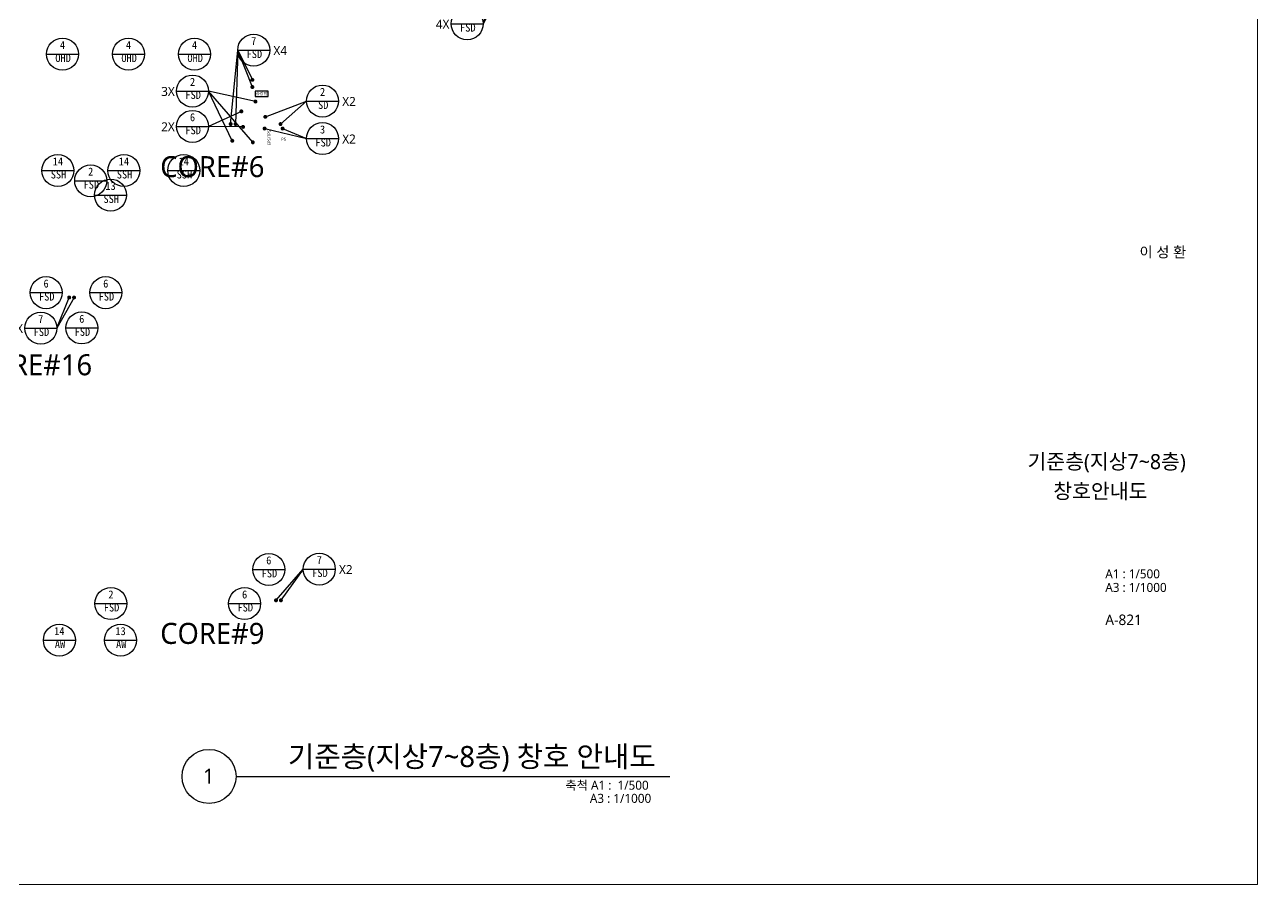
# Model space of a CAD drawing. Header units: millimetres. Extents: x 3479419 to 5579419, y 522746 to 3162891.
# Drawn here: x 3694080 to 3899419, y 2291271 to 2434499 of the extents above; entities that cross this region are included whole.
import ezdxf
from ezdxf.enums import TextEntityAlignment as Align

# ---------------------------------------------------------------- set-up
doc = ezdxf.new("R2010")
doc.units = ezdxf.units.MM
doc.layers.get('Defpoints').update_dxf_attribs({"color": 140})
for name, color, linetype, lineweight in [('A-BORD-TEXT', 3, 'Continuous', 25), ('A-MKXX-SYMB', 7, 'Continuous', 25), ('A-XXXX-INSL2', 8, 'Continuous', 18), ('A-XXXX-SYMB', 7, 'Continuous', 25), ('A-XXXX-TXT1', 3, 'Continuous', 25), ('A-XXXX-TXT2', 3, 'Continuous', 25)]:
    doc.layers.add(name, color=color, linetype=linetype, lineweight=lineweight)
doc.layers.add('AA-SYMB', color=1, linetype='Continuous')
doc.styles.add('XR-평면도$0$맑은 고딕', font='malgun.ttf')
doc.styles.add('돋움', font='')
doc.styles.add('돋음', font='')
doc.styles.add('맑은 고딕', font='malgun.ttf')
doc.styles.add('맑은고딕', font='malgun.ttf')
doc.styles.get('돋움').set_extended_font_data('DotumChe')
doc.styles.get('돋음').set_extended_font_data('Dotum')

# ---------------------------------------------------------------- blocks, each defined once
blk = doc.blocks.new('A$C425F3A2A')
at = {"layer": 'Defpoints', "style": '맑은고딕'}
for s, p in [('CORE#10', (181217, 241440)), ('CORE#11', (248418, 241440)), ('CORE#12', (310438, 241440)), ('CORE#13', (213551, 196412)), ('CORE#14', (270451, 196412)), ('CORE#3', (185932, 144972)), ('CORE#2', (248418, 144972)), ('CORE#1', (301154, 144972)), ('CORE#4', (130605, 116772)), ('CORE#5', (201868, 116772)), ('CORE#6', (254604, 116772)), ('CORE#16', (225905, 83762)), ('CORE#15', (166357, 83662)), ('CORE#7', (138234, 39007)), ('CORE#8', (201868, 39007)), ('CORE#9', (254604, 39007))]:
    blk.add_text(s, height=3500, dxfattribs=at).set_placement(p, align=Align.BOTTOM_RIGHT)
blk = doc.blocks.new('WINSYMBOL-flat-1')
at = {"layer": 'AA-SYMB', "color": 3}
blk.add_line((-1440, 0), (1440, 0), dxfattribs=at)
blk.add_circle((0, 0), 1440, dxfattribs=at)
at = {"layer": 'AA-SYMB', "style": '돋음'}
blk.add_attdef('0', text='', height=720, dxfattribs=at).set_placement((0, 246), align=Align.CENTER)
at = {"layer": 'AA-SYMB', "style": '돋음', "width": 0.95}
blk.add_attdef('FSD', text='', height=720, dxfattribs=at).set_placement((59, -927), align=Align.CENTER)
blk = doc.blocks.new('글_승강장')
at = {"layer": 'A-XXXX-TXT2', "color": 0, "ltscale": 100}
blk.add_lwpolyline([(-1100, 450), (-1100, -450), (1100, -450), (1100, 450)], close=True, dxfattribs=at)
at = {"layer": 'A-XXXX-TXT2', "ltscale": 100, "style": 'XR-평면도$0$맑은 고딕'}
blk.add_text('승강장', height=500, dxfattribs=at).set_placement((0, 0), align=Align.MIDDLE_CENTER)
blk = doc.blocks.new('fsd7')
at = {"layer": 'A-MKXX-SYMB'}
h = blk.add_hatch(color=256, dxfattribs=at)
edge = h.paths.add_edge_path()
edge.add_arc((172028, 238921), 333, -180, 180)
h = blk.add_hatch(color=256, dxfattribs=at)
edge = h.paths.add_edge_path()
edge.add_arc((172843, 238921), 333, -180, 180)
h = blk.add_hatch(color=256, dxfattribs=at)
edge = h.paths.add_edge_path()
edge.add_arc((239565, 238916), 333, 0, 360, ccw=False)
h = blk.add_hatch(color=256, dxfattribs=at)
edge = h.paths.add_edge_path()
edge.add_arc((240380, 238916), 333, 0, 360, ccw=False)
h = blk.add_hatch(color=256, dxfattribs=at)
edge = h.paths.add_edge_path()
edge.add_arc((300429, 238921), 333, -180, 180)
h = blk.add_hatch(color=256, dxfattribs=at)
edge = h.paths.add_edge_path()
edge.add_arc((301244, 238921), 333, -180, 180)
h = blk.add_hatch(color=256, dxfattribs=at)
edge = h.paths.add_edge_path()
edge.add_arc((206508, 188571), 333, -180, 180)
h = blk.add_hatch(color=256, dxfattribs=at)
edge = h.paths.add_edge_path()
edge.add_arc((207323, 188571), 333, -180, 180)
h = blk.add_hatch(color=256, dxfattribs=at)
edge = h.paths.add_edge_path()
edge.add_arc((266063, 188571), 333, 0, 360, ccw=False)
h = blk.add_hatch(color=256, dxfattribs=at)
edge = h.paths.add_edge_path()
edge.add_arc((266878, 188571), 333, 0, 360, ccw=False)
h = blk.add_hatch(color=256, dxfattribs=at)
edge = h.paths.add_edge_path()
edge.add_arc((179593, 159571), 333, 0, 360)
h = blk.add_hatch(color=256, dxfattribs=at)
edge = h.paths.add_edge_path()
edge.add_arc((180408, 159571), 333, 0, 360)
h = blk.add_hatch(color=256, dxfattribs=at)
edge = h.paths.add_edge_path()
edge.add_arc((245593, 159571), 333, 0, 360)
h = blk.add_hatch(color=256, dxfattribs=at)
edge = h.paths.add_edge_path()
edge.add_arc((246408, 159571), 333, 0, 360)
h = blk.add_hatch(color=256, dxfattribs=at)
edge = h.paths.add_edge_path()
edge.add_arc((296793, 158406), 333, 0, 360)
h = blk.add_hatch(color=256, dxfattribs=at)
edge = h.paths.add_edge_path()
edge.add_arc((296803, 159466), 333, 0, 360)
h = blk.add_hatch(color=256, dxfattribs=at)
edge = h.paths.add_edge_path()
edge.add_arc((176793, 153421), 333, 0, 360)
h = blk.add_hatch(color=256, dxfattribs=at)
edge = h.paths.add_edge_path()
edge.add_arc((176793, 152371), 333, 0, 360)
h = blk.add_hatch(color=256, dxfattribs=at)
edge = h.paths.add_edge_path()
edge.add_arc((241363, 152321), 333, 0, 360)
h = blk.add_hatch(color=256, dxfattribs=at)
edge = h.paths.add_edge_path()
edge.add_arc((242558, 152321), 333, 0, 360)
h = blk.add_hatch(color=256, dxfattribs=at)
edge = h.paths.add_edge_path()
edge.add_arc((295143, 153271), 333, 0, 360)
h = blk.add_hatch(color=256, dxfattribs=at)
edge = h.paths.add_edge_path()
edge.add_arc((296338, 153271), 333, 0, 360)
h = blk.add_hatch(color=256, dxfattribs=at)
edge = h.paths.add_edge_path()
edge.add_arc((187228, 134031), 333, 0, 360)
h = blk.add_hatch(color=256, dxfattribs=at)
edge = h.paths.add_edge_path()
edge.add_arc((188043, 134031), 333, 0, 360)
h = blk.add_hatch(color=256, dxfattribs=at)
edge = h.paths.add_edge_path()
edge.add_arc((252593, 134031), 333, 0, 360)
h = blk.add_hatch(color=256, dxfattribs=at)
edge = h.paths.add_edge_path()
edge.add_arc((133318, 132971), 333, 0, 360)
h = blk.add_hatch(color=256, dxfattribs=at)
edge = h.paths.add_edge_path()
edge.add_arc((134133, 132971), 333, 0, 360)
h = blk.add_hatch(color=256, dxfattribs=at)
edge = h.paths.add_edge_path()
edge.add_arc((252593, 132836), 333, 0, 360)
h = blk.add_hatch(color=256, dxfattribs=at)
edge = h.paths.add_edge_path()
edge.add_arc((132693, 127821), 333, 0, 360)
h = blk.add_hatch(color=256, dxfattribs=at)
edge = h.paths.add_edge_path()
edge.add_arc((132693, 126771), 333, 0, 360)
h = blk.add_hatch(color=256, dxfattribs=at)
edge = h.paths.add_edge_path()
edge.add_arc((182993, 126771), 333, 0, 360)
h = blk.add_hatch(color=256, dxfattribs=at)
edge = h.paths.add_edge_path()
edge.add_arc((183808, 126771), 333, 0, 360)
h = blk.add_hatch(color=256, dxfattribs=at)
edge = h.paths.add_edge_path()
edge.add_arc((248978, 126671), 333, 0, 360)
h = blk.add_hatch(color=256, dxfattribs=at)
edge = h.paths.add_edge_path()
edge.add_arc((249793, 126671), 333, 0, 360)
h = blk.add_hatch(color=256, dxfattribs=at)
edge = h.paths.add_edge_path()
edge.add_arc((162524, 97864), 333, -180, 180)
h = blk.add_hatch(color=256, dxfattribs=at)
edge = h.paths.add_edge_path()
edge.add_arc((163339, 97864), 333, -180, 180)
h = blk.add_hatch(color=256, dxfattribs=at)
edge = h.paths.add_edge_path()
edge.add_arc((222078, 97771), 333, 0, 360, ccw=False)
h = blk.add_hatch(color=256, dxfattribs=at)
edge = h.paths.add_edge_path()
edge.add_arc((222893, 97771), 333, 0, 360, ccw=False)
h = blk.add_hatch(color=256, dxfattribs=at)
edge = h.paths.add_edge_path()
edge.add_arc((128028, 47321), 333, 180, 540, ccw=False)
h = blk.add_hatch(color=256, dxfattribs=at)
edge = h.paths.add_edge_path()
edge.add_arc((128843, 47321), 333, 180, 540, ccw=False)
h = blk.add_hatch(color=256, dxfattribs=at)
edge = h.paths.add_edge_path()
edge.add_arc((189078, 47321), 333, 180, 540, ccw=False)
h = blk.add_hatch(color=256, dxfattribs=at)
edge = h.paths.add_edge_path()
edge.add_arc((189893, 47321), 333, 180, 540, ccw=False)
h = blk.add_hatch(color=256, dxfattribs=at)
edge = h.paths.add_edge_path()
edge.add_arc((256536, 47321), 333, 180, 540, ccw=False)
h = blk.add_hatch(color=256, dxfattribs=at)
edge = h.paths.add_edge_path()
edge.add_arc((257351, 47321), 333, 180, 540, ccw=False)
at = {"layer": 'A-XXXX-SYMB'}
for points in [[(172028, 238921), (177740, 233681), (172843, 238921)], [(240380, 238916), (242672, 233680), (239565, 238916)], [(300429, 238921), (305040, 233681), (301244, 238921)], [(206508, 188571), (210611, 194355), (207323, 188571)], [(266878, 188571), (263989, 194236), (266063, 188571)], [(180408, 159571), (179851, 145126), (179593, 159571)], [(246408, 159571), (242644, 148621), (245593, 159571)], [(296793, 158406), (291045, 143379), (296803, 159466)], [(176793, 152371), (179851, 145126), (176793, 153421)], [(242558, 152321), (242644, 148621), (241363, 152321)], [(296338, 153271), (291045, 143379), (295143, 153271)], [(134133, 132971), (127121, 138070), (133318, 132971)], [(132693, 126771), (127121, 138070), (132693, 127821)], [(182993, 126771), (184086, 138980), (183808, 126771)], [(188043, 134031), (184086, 138980), (187228, 134031)], [(248978, 126671), (250151, 138980), (249793, 126671)], [(252593, 132836), (250151, 138980), (252593, 134031)], [(162524, 97864), (166187, 92671), (163339, 97864)], [(222893, 97771), (220013, 92671), (222078, 97771)], [(128028, 47321), (132569, 52513), (128843, 47321)], [(189078, 47321), (193619, 52513), (189893, 47321)], [(256536, 47321), (261077, 52513), (257351, 47321)]]:
    blk.add_lwpolyline(points, dxfattribs=at)
ref = blk.add_blockref('WINSYMBOL-flat-1', (180407, 233681), dxfattribs=dict(xscale=1.851851851790402, yscale=1.851851851790402, zscale=1.851851851790402))
ref.add_attrib('0', '7', dxfattribs={"layer": 'AA-SYMB', "color": 3, "height": 1333, "style": '돋움'}).set_placement((180407, 234136), align=Align.BOTTOM_CENTER)
ref.add_attrib('FSD', 'FSD', dxfattribs={"layer": 'AA-SYMB', "color": 3, "height": 1333.3, "style": '돋움'}).set_placement((180515, 231964), align=Align.BOTTOM_CENTER)
ref = blk.add_blockref('WINSYMBOL-flat-1', (245339, 233680), dxfattribs=dict(xscale=1.851851851790402, yscale=1.851851851790402, zscale=1.851851851790402))
ref.add_attrib('0', '7', dxfattribs={"layer": 'AA-SYMB', "color": 3, "height": 1333, "style": '돋움'}).set_placement((245339, 234135), align=Align.BOTTOM_CENTER)
ref.add_attrib('FSD', 'FSD', dxfattribs={"layer": 'AA-SYMB', "color": 3, "height": 1333.3, "style": '돋움'}).set_placement((245447, 231963), align=Align.BOTTOM_CENTER)
ref = blk.add_blockref('WINSYMBOL-flat-1', (307707, 233681), dxfattribs=dict(xscale=1.851851851790402, yscale=1.851851851790402, zscale=1.851851851790402))
ref.add_attrib('0', '7', dxfattribs={"layer": 'AA-SYMB', "color": 3, "height": 1333, "style": '돋움'}).set_placement((307707, 234136), align=Align.BOTTOM_CENTER)
ref.add_attrib('FSD', 'FSD', dxfattribs={"layer": 'AA-SYMB', "color": 3, "height": 1333.3, "style": '돋움'}).set_placement((307815, 231964), align=Align.BOTTOM_CENTER)
ref = blk.add_blockref('WINSYMBOL-flat-1', (213278, 194355), dxfattribs=dict(xscale=1.851851851790402, yscale=1.851851851790402, zscale=1.851851851790402))
ref.add_attrib('0', '7', dxfattribs={"layer": 'AA-SYMB', "color": 3, "height": 1333, "style": '돋움'}).set_placement((213278, 194811), align=Align.BOTTOM_CENTER)
ref.add_attrib('FSD', 'FSD', dxfattribs={"layer": 'AA-SYMB', "color": 3, "height": 1333.3, "style": '돋움'}).set_placement((213386, 192639), align=Align.BOTTOM_CENTER)
ref = blk.add_blockref('WINSYMBOL-flat-1', (261322, 194236), dxfattribs=dict(xscale=1.851851851790402, yscale=1.851851851790402, zscale=1.851851851790402))
ref.add_attrib('0', '7', dxfattribs={"layer": 'AA-SYMB', "color": 3, "height": 1333, "style": '돋움'}).set_placement((261322, 194691), align=Align.BOTTOM_CENTER)
ref.add_attrib('FSD', 'FSD', dxfattribs={"layer": 'AA-SYMB', "color": 3, "height": 1333.3, "style": '돋움'}).set_placement((261431, 192519), align=Align.BOTTOM_CENTER)
ref = blk.add_blockref('WINSYMBOL-flat-1', (239977, 148621), dxfattribs=dict(xscale=1.851851851790402, yscale=1.851851851790402, zscale=1.851851851790402))
ref.add_attrib('0', '7', dxfattribs={"layer": 'AA-SYMB', "color": 3, "height": 1333, "style": '돋움'}).set_placement((239977, 149076), align=Align.BOTTOM_CENTER)
ref.add_attrib('FSD', 'FSD', dxfattribs={"layer": 'AA-SYMB', "color": 3, "height": 1333.3, "style": '돋움'}).set_placement((240086, 146904), align=Align.BOTTOM_CENTER)
ref = blk.add_blockref('WINSYMBOL-flat-1', (182518, 145126), dxfattribs=dict(xscale=1.851851851790402, yscale=1.851851851790402, zscale=1.851851851790402))
ref.add_attrib('0', '7', dxfattribs={"layer": 'AA-SYMB', "color": 3, "height": 1333, "style": '돋움'}).set_placement((182518, 145582), align=Align.BOTTOM_CENTER)
ref.add_attrib('FSD', 'FSD', dxfattribs={"layer": 'AA-SYMB', "color": 3, "height": 1333.3, "style": '돋움'}).set_placement((182627, 143409), align=Align.BOTTOM_CENTER)
ref = blk.add_blockref('WINSYMBOL-flat-1', (288378, 143379), dxfattribs=dict(xscale=1.851851851790402, yscale=1.851851851790402, zscale=1.851851851790402))
ref.add_attrib('0', '7', dxfattribs={"layer": 'AA-SYMB', "color": 3, "height": 1333, "style": '돋움'}).set_placement((288378, 143835), align=Align.BOTTOM_CENTER)
ref.add_attrib('FSD', 'FSD', dxfattribs={"layer": 'AA-SYMB', "color": 3, "height": 1333.3, "style": '돋움'}).set_placement((288487, 141662), align=Align.BOTTOM_CENTER)
ref = blk.add_blockref('WINSYMBOL-flat-1', (124454, 138070), dxfattribs=dict(xscale=1.851851851790402, yscale=1.851851851790402, zscale=1.851851851790402))
ref.add_attrib('0', '7', dxfattribs={"layer": 'AA-SYMB', "color": 3, "height": 1333, "style": '돋움'}).set_placement((124454, 138525), align=Align.BOTTOM_CENTER)
ref.add_attrib('FSD', 'FSD', dxfattribs={"layer": 'AA-SYMB', "color": 3, "height": 1333.3, "style": '돋움'}).set_placement((124563, 136353), align=Align.BOTTOM_CENTER)
ref = blk.add_blockref('WINSYMBOL-flat-1', (186753, 138980), dxfattribs=dict(xscale=1.851851851790402, yscale=1.851851851790402, zscale=1.851851851790402))
ref.add_attrib('0', '7', dxfattribs={"layer": 'AA-SYMB', "color": 3, "height": 1333, "style": '돋움'}).set_placement((186753, 139435), align=Align.BOTTOM_CENTER)
ref.add_attrib('FSD', 'FSD', dxfattribs={"layer": 'AA-SYMB', "color": 3, "height": 1333.3, "style": '돋움'}).set_placement((186861, 137263), align=Align.BOTTOM_CENTER)
ref = blk.add_blockref('WINSYMBOL-flat-1', (252817, 138980), dxfattribs=dict(xscale=1.851851851790402, yscale=1.851851851790402, zscale=1.851851851790402))
ref.add_attrib('0', '7', dxfattribs={"layer": 'AA-SYMB', "color": 3, "height": 1333, "style": '돋움'}).set_placement((252817, 139435), align=Align.BOTTOM_CENTER)
ref.add_attrib('FSD', 'FSD', dxfattribs={"layer": 'AA-SYMB', "color": 3, "height": 1333.3, "style": '돋움'}).set_placement((252926, 137263), align=Align.BOTTOM_CENTER)
ref = blk.add_blockref('WINSYMBOL-flat-1', (168854, 92671), dxfattribs=dict(xscale=1.851851851790402, yscale=1.851851851790402, zscale=1.851851851790402))
ref.add_attrib('0', '7', dxfattribs={"layer": 'AA-SYMB', "color": 3, "height": 1333, "style": '돋움'}).set_placement((168854, 93127), align=Align.BOTTOM_CENTER)
ref.add_attrib('FSD', 'FSD', dxfattribs={"layer": 'AA-SYMB', "color": 3, "height": 1333.3, "style": '돋움'}).set_placement((168963, 90955), align=Align.BOTTOM_CENTER)
ref = blk.add_blockref('WINSYMBOL-flat-1', (217347, 92671), dxfattribs=dict(xscale=1.851851851790402, yscale=1.851851851790402, zscale=1.851851851790402))
ref.add_attrib('0', '7', dxfattribs={"layer": 'AA-SYMB', "color": 3, "height": 1333, "style": '돋움'}).set_placement((217347, 93127), align=Align.BOTTOM_CENTER)
ref.add_attrib('FSD', 'FSD', dxfattribs={"layer": 'AA-SYMB', "color": 3, "height": 1333.3, "style": '돋움'}).set_placement((217455, 90955), align=Align.BOTTOM_CENTER)
ref = blk.add_blockref('WINSYMBOL-flat-1', (135236, 52513), dxfattribs=dict(xscale=1.851851851790402, yscale=1.851851851790402, zscale=1.851851851790402))
ref.add_attrib('0', '7', dxfattribs={"layer": 'AA-SYMB', "color": 3, "height": 1333, "style": '돋움'}).set_placement((135236, 52969), align=Align.BOTTOM_CENTER)
ref.add_attrib('FSD', 'FSD', dxfattribs={"layer": 'AA-SYMB', "color": 3, "height": 1333.3, "style": '돋움'}).set_placement((135344, 50796), align=Align.BOTTOM_CENTER)
ref = blk.add_blockref('WINSYMBOL-flat-1', (196286, 52513), dxfattribs=dict(xscale=1.851851851790402, yscale=1.851851851790402, zscale=1.851851851790402))
ref.add_attrib('0', '7', dxfattribs={"layer": 'AA-SYMB', "color": 3, "height": 1333, "style": '돋움'}).set_placement((196286, 52969), align=Align.BOTTOM_CENTER)
ref.add_attrib('FSD', 'FSD', dxfattribs={"layer": 'AA-SYMB', "color": 3, "height": 1333.3, "style": '돋움'}).set_placement((196394, 50796), align=Align.BOTTOM_CENTER)
ref = blk.add_blockref('WINSYMBOL-flat-1', (263744, 52513), dxfattribs=dict(xscale=1.851851851790402, yscale=1.851851851790402, zscale=1.851851851790402))
ref.add_attrib('0', '7', dxfattribs={"layer": 'AA-SYMB', "color": 3, "height": 1333, "style": '돋움'}).set_placement((263744, 52969), align=Align.BOTTOM_CENTER)
ref.add_attrib('FSD', 'FSD', dxfattribs={"layer": 'AA-SYMB', "color": 3, "height": 1333.3, "style": '돋움'}).set_placement((263852, 50796), align=Align.BOTTOM_CENTER)
at = {"layer": 'A-XXXX-TXT2', "style": '맑은고딕'}
for s, p in [('X2', (184818, 232858)), ('X2', (249750, 232857)), ('X2', (312118, 232858)), ('X2', (217689, 193533)), ('2X', (257234, 193413)), ('4X', (235889, 147798)), ('X4', (186929, 144303)), ('4X', (284290, 142556)), ('X4', (191164, 138157)), ('X4', (257229, 138157)), ('4X', (120366, 137247)), ('X2', (173265, 91849)), ('2X', (213258, 91849)), ('X2', (139647, 51690)), ('X2', (200697, 51690)), ('X2', (268155, 51690))]:
    blk.add_text(s, height=1500, dxfattribs=at).set_placement(p, align=Align.CENTER)

msp = doc.modelspace()

# ---------------------------------------------------------------- hatches: boundary and pattern name
at = {"layer": 'A-MKXX-SYMB'}
h = msp.add_hatch(color=256, dxfattribs=at)
edge = h.paths.add_edge_path()
edge.add_arc((3732529.3, 2421690.5), 333.3, 0, 360)
h = msp.add_hatch(color=256, dxfattribs=at)
edge = h.paths.add_edge_path()
edge.add_arc((3730180.4, 2420050.4), 333.3, 0, 360)
h = msp.add_hatch(color=256, dxfattribs=at)
edge = h.paths.add_edge_path()
edge.add_arc((3734172.8, 2419143.7), 333.3, 0, 360)
h = msp.add_hatch(color=256, dxfattribs=at)
edge = h.paths.add_edge_path()
edge.add_arc((3730461, 2417462.9), 333.3, 0, 360)
h = msp.add_hatch(color=256, dxfattribs=at)
edge = h.paths.add_edge_path()
edge.add_arc((3734047.5, 2417191.2), 333.3, 0, 360)
h = msp.add_hatch(color=256, dxfattribs=at)
edge = h.paths.add_edge_path()
edge.add_arc((3736698.9, 2417938.3), 333.3, 0, 360)
h = msp.add_hatch(color=256, dxfattribs=at)
edge = h.paths.add_edge_path()
edge.add_arc((3737046.1, 2417191.2), 333.3, 0, 360)
h = msp.add_hatch(color=256, dxfattribs=at)
edge = h.paths.add_edge_path()
edge.add_arc((3728664.4, 2415155.7), 333.3, 0, 360)
h = msp.add_hatch(color=256, dxfattribs=at)
edge = h.paths.add_edge_path()
edge.add_arc((3732094.3, 2414893.7), 333.3, 0, 360)

# ---------------------------------------------------------------- linework, layer by layer
at = {"layer": 'A-XXXX-INSL2'}
msp.add_lwpolyline([(3899418.8, 2588270.6), (3479418.8, 2588270.6), (3479418.8, 2291270.6), (3899418.8, 2291270.6)], close=True, dxfattribs=at)
at = {"layer": 'A-XXXX-SYMB'}
for p, q in [((3728664.4, 2415155.7), (3724710.3, 2423439.7)), ((3732094.3, 2414893.7), (3724710.3, 2423439.7)), ((3732529.3, 2421690.5), (3724710.3, 2423439.7)), ((3730180.4, 2420050.4), (3724710.3, 2417554.8)), ((3730461, 2417462.9), (3724710.3, 2417554.8)), ((3734061.8, 2417201.2), (3741035.6, 2415516.4)), ((3737046.1, 2417191.2), (3741035.6, 2415516.4)), ((3729296.9, 2309245.9), (3801546.9, 2309245.9))]:
    msp.add_line(p, q, dxfattribs=at)
msp.add_lwpolyline([(3734172.8, 2419143.7), (3741035.6, 2421772.9), (3736698.9, 2417938.3)], dxfattribs=at)
msp.add_circle((3724796.9, 2309245.9), 4500, dxfattribs=at)

# ---------------------------------------------------------------- block references
for name, p in [('fsd7', (3479418.8, 2291270.6)), ('글_승강장', (3733566.9, 2422991.2))]:
    msp.add_blockref(name, p)
ref = msp.add_blockref('WINSYMBOL-flat-1', (3700376, 2429583.4), dxfattribs=dict(xscale=1.851851851790402, yscale=1.851851851790402, zscale=1.851851851790402))
ref.add_attrib('0', '4', dxfattribs={"layer": 'AA-SYMB', "color": 3, "height": 1333.3, "style": '돋움'}).set_placement((3700376, 2430039), align=Align.BOTTOM_CENTER)
ref.add_attrib('FSD', 'OHD', dxfattribs={"layer": 'AA-SYMB', "color": 3, "height": 1333.33, "style": '돋움'}).set_placement((3700484.4, 2427866.6), align=Align.BOTTOM_CENTER)
ref = msp.add_blockref('WINSYMBOL-flat-1', (3711376, 2429583.4), dxfattribs=dict(xscale=1.851851851790402, yscale=1.851851851790402, zscale=1.851851851790402))
ref.add_attrib('0', '4', dxfattribs={"layer": 'AA-SYMB', "color": 3, "height": 1333.3, "style": '돋움'}).set_placement((3711376, 2430039), align=Align.BOTTOM_CENTER)
ref.add_attrib('FSD', 'OHD', dxfattribs={"layer": 'AA-SYMB', "color": 3, "height": 1333.33, "style": '돋움'}).set_placement((3711484.4, 2427866.6), align=Align.BOTTOM_CENTER)
ref = msp.add_blockref('WINSYMBOL-flat-1', (3722376, 2429583.4), dxfattribs=dict(xscale=1.851851851790402, yscale=1.851851851790402, zscale=1.851851851790402))
ref.add_attrib('0', '4', dxfattribs={"layer": 'AA-SYMB', "color": 3, "height": 1333.3, "style": '돋움'}).set_placement((3722376, 2430039), align=Align.BOTTOM_CENTER)
ref.add_attrib('FSD', 'OHD', dxfattribs={"layer": 'AA-SYMB', "color": 3, "height": 1333.33, "style": '돋움'}).set_placement((3722484.4, 2427866.6), align=Align.BOTTOM_CENTER)
ref = msp.add_blockref('WINSYMBOL-flat-1', (3722043.6, 2423439.7), dxfattribs=dict(xscale=1.851851851790402, yscale=1.851851851790402, zscale=1.851851851790402))
ref.add_attrib('0', '2', dxfattribs={"layer": 'AA-SYMB', "color": 3, "height": 1333.3, "style": '돋움'}).set_placement((3722043.6, 2423895.3), align=Align.BOTTOM_CENTER)
ref.add_attrib('FSD', 'FSD', dxfattribs={"layer": 'AA-SYMB', "color": 3, "height": 1333.33, "style": '돋움'}).set_placement((3722152, 2421722.9), align=Align.BOTTOM_CENTER)
ref = msp.add_blockref('WINSYMBOL-flat-1', (3743702.2, 2421772.9), dxfattribs=dict(xscale=1.851851851790402, yscale=1.851851851790402, zscale=1.851851851790402))
ref.add_attrib('0', '2', dxfattribs={"layer": 'AA-SYMB', "color": 3, "height": 1333.3, "style": '돋움'}).set_placement((3743702.2, 2422228.6), align=Align.BOTTOM_CENTER)
ref.add_attrib('FSD', 'SD', dxfattribs={"layer": 'AA-SYMB', "color": 3, "height": 1333.33, "style": '돋움'}).set_placement((3743810.7, 2420056.2), align=Align.BOTTOM_CENTER)
ref = msp.add_blockref('WINSYMBOL-flat-1', (3722043.6, 2417554.8), dxfattribs=dict(xscale=1.851851851790402, yscale=1.851851851790402, zscale=1.851851851790402))
ref.add_attrib('0', '6', dxfattribs={"layer": 'AA-SYMB', "color": 3, "height": 1333.3, "style": '돋움'}).set_placement((3722043.6, 2418010.4), align=Align.BOTTOM_CENTER)
ref.add_attrib('FSD', 'FSD', dxfattribs={"layer": 'AA-SYMB', "color": 3, "height": 1333.33, "style": '돋움'}).set_placement((3722152, 2415838), align=Align.BOTTOM_CENTER)
ref = msp.add_blockref('WINSYMBOL-flat-1', (3743702.2, 2415516.4), dxfattribs=dict(xscale=1.851851851790402, yscale=1.851851851790402, zscale=1.851851851790402))
ref.add_attrib('0', '3', dxfattribs={"layer": 'AA-SYMB', "color": 3, "height": 1333.3, "style": '돋움'}).set_placement((3743702.2, 2415972), align=Align.BOTTOM_CENTER)
ref.add_attrib('FSD', 'FSD', dxfattribs={"layer": 'AA-SYMB', "color": 3, "height": 1333.33, "style": '돋움'}).set_placement((3743810.7, 2413799.6), align=Align.BOTTOM_CENTER)
ref = msp.add_blockref('WINSYMBOL-flat-1', (3699611.8, 2410186.7), dxfattribs=dict(xscale=1.851851851790402, yscale=1.851851851790402, zscale=1.851851851790402))
ref.add_attrib('0', '14', dxfattribs={"layer": 'AA-SYMB', "color": 3, "height": 1333.33, "style": '돋움'}).set_placement((3699611.8, 2410642.3), align=Align.BOTTOM_CENTER)
ref.add_attrib('FSD', 'SSH', dxfattribs={"layer": 'AA-SYMB', "color": 3, "height": 1333.33, "style": '돋움'}).set_placement((3699720.3, 2408469.9), align=Align.BOTTOM_CENTER)
ref = msp.add_blockref('WINSYMBOL-flat-1', (3710611.8, 2410186.7), dxfattribs=dict(xscale=1.851851851790402, yscale=1.851851851790402, zscale=1.851851851790402))
ref.add_attrib('0', '14', dxfattribs={"layer": 'AA-SYMB', "color": 3, "height": 1333.33, "style": '돋움'}).set_placement((3710611.8, 2410642.3), align=Align.BOTTOM_CENTER)
ref.add_attrib('FSD', 'SSH', dxfattribs={"layer": 'AA-SYMB', "color": 3, "height": 1333.33, "style": '돋움'}).set_placement((3710720.3, 2408469.9), align=Align.BOTTOM_CENTER)
ref = msp.add_blockref('WINSYMBOL-flat-1', (3720579.3, 2410186.7), dxfattribs=dict(xscale=1.851851851790402, yscale=1.851851851790402, zscale=1.851851851790402))
ref.add_attrib('0', '14', dxfattribs={"layer": 'AA-SYMB', "color": 3, "height": 1333.33, "style": '돋움'}).set_placement((3720579.3, 2410642.3), align=Align.BOTTOM_CENTER)
ref.add_attrib('FSD', 'SSH', dxfattribs={"layer": 'AA-SYMB', "color": 3, "height": 1333.33, "style": '돋움'}).set_placement((3720687.8, 2408469.9), align=Align.BOTTOM_CENTER)
ref = msp.add_blockref('WINSYMBOL-flat-1', (3705078, 2408489.4), dxfattribs=dict(xscale=1.851851851790402, yscale=1.851851851790402, zscale=1.851851851790402))
ref.add_attrib('0', '2', dxfattribs={"layer": 'AA-SYMB', "color": 3, "height": 1333.3, "style": '돋움'}).set_placement((3705078, 2408945), align=Align.BOTTOM_CENTER)
ref.add_attrib('FSD', 'FSD', dxfattribs={"layer": 'AA-SYMB', "color": 3, "height": 1333.33, "style": '돋움'}).set_placement((3705186.5, 2406772.6), align=Align.BOTTOM_CENTER)
ref = msp.add_blockref('WINSYMBOL-flat-1', (3708392.5, 2406107.6), dxfattribs=dict(xscale=1.851851851790402, yscale=1.851851851790402, zscale=1.851851851790402))
ref.add_attrib('0', '13', dxfattribs={"layer": 'AA-SYMB', "color": 3, "height": 1333.33, "style": '돋움'}).set_placement((3708392.5, 2406563.2), align=Align.BOTTOM_CENTER)
ref.add_attrib('FSD', 'SSH', dxfattribs={"layer": 'AA-SYMB', "color": 3, "height": 1333.33, "style": '돋움'}).set_placement((3708500.9, 2404390.8), align=Align.BOTTOM_CENTER)
ref = msp.add_blockref('WINSYMBOL-flat-1', (3697652.8, 2389846.6), dxfattribs=dict(xscale=1.851851851790402, yscale=1.851851851790402, zscale=1.851851851790402))
ref.add_attrib('0', '6', dxfattribs={"layer": 'AA-SYMB', "color": 3, "height": 1333.3, "style": '돋움'}).set_placement((3697652.8, 2390302.2), align=Align.BOTTOM_CENTER)
ref.add_attrib('FSD', 'FSD', dxfattribs={"layer": 'AA-SYMB', "color": 3, "height": 1333.33, "style": '돋움'}).set_placement((3697761.3, 2388129.8), align=Align.BOTTOM_CENTER)
ref = msp.add_blockref('WINSYMBOL-flat-1', (3707590.2, 2389846.6), dxfattribs=dict(xscale=1.851851851790402, yscale=1.851851851790402, zscale=1.851851851790402))
ref.add_attrib('0', '6', dxfattribs={"layer": 'AA-SYMB', "color": 3, "height": 1333.3, "style": '돋움'}).set_placement((3707590.2, 2390302.2), align=Align.BOTTOM_CENTER)
ref.add_attrib('FSD', 'FSD', dxfattribs={"layer": 'AA-SYMB', "color": 3, "height": 1333.33, "style": '돋움'}).set_placement((3707698.6, 2388129.8), align=Align.BOTTOM_CENTER)
ref = msp.add_blockref('WINSYMBOL-flat-1', (3703594.4, 2383966.8), dxfattribs=dict(xscale=1.851851851790402, yscale=1.851851851790402, zscale=1.851851851790402))
ref.add_attrib('0', '6', dxfattribs={"layer": 'AA-SYMB', "color": 3, "height": 1333.3, "style": '돋움'}).set_placement((3703594.4, 2384422.5), align=Align.BOTTOM_CENTER)
ref.add_attrib('FSD', 'FSD', dxfattribs={"layer": 'AA-SYMB', "color": 3, "height": 1333.33, "style": '돋움'}).set_placement((3703702.9, 2382250.1), align=Align.BOTTOM_CENTER)
ref = msp.add_blockref('WINSYMBOL-flat-1', (3734747.4, 2343729.6), dxfattribs=dict(xscale=1.851851851790402, yscale=1.851851851790402, zscale=1.851851851790402))
ref.add_attrib('0', '6', dxfattribs={"layer": 'AA-SYMB', "color": 3, "height": 1333.3, "style": '돋움'}).set_placement((3734747.4, 2344185.2), align=Align.BOTTOM_CENTER)
ref.add_attrib('FSD', 'FSD', dxfattribs={"layer": 'AA-SYMB', "color": 3, "height": 1333.33, "style": '돋움'}).set_placement((3734855.8, 2342012.8), align=Align.BOTTOM_CENTER)
ref = msp.add_blockref('WINSYMBOL-flat-1', (3708446.9, 2338046.2), dxfattribs=dict(xscale=1.851851851790402, yscale=1.851851851790402, zscale=1.851851851790402))
ref.add_attrib('0', '2', dxfattribs={"layer": 'AA-SYMB', "color": 3, "height": 1333.3, "style": '돋움'}).set_placement((3708446.9, 2338501.9), align=Align.BOTTOM_CENTER)
ref.add_attrib('FSD', 'FSD', dxfattribs={"layer": 'AA-SYMB', "color": 3, "height": 1333.33, "style": '돋움'}).set_placement((3708555.4, 2336329.5), align=Align.BOTTOM_CENTER)
ref = msp.add_blockref('WINSYMBOL-flat-1', (3730720.8, 2338046.2), dxfattribs=dict(xscale=1.851851851790402, yscale=1.851851851790402, zscale=1.851851851790402))
ref.add_attrib('0', '6', dxfattribs={"layer": 'AA-SYMB', "color": 3, "height": 1333.3, "style": '돋움'}).set_placement((3730720.8, 2338501.9), align=Align.BOTTOM_CENTER)
ref.add_attrib('FSD', 'FSD', dxfattribs={"layer": 'AA-SYMB', "color": 3, "height": 1333.33, "style": '돋움'}).set_placement((3730829.2, 2336329.5), align=Align.BOTTOM_CENTER)
ref = msp.add_blockref('WINSYMBOL-flat-1', (3699863.3, 2331941.6), dxfattribs=dict(xscale=1.851851851790402, yscale=1.851851851790402, zscale=1.851851851790402))
ref.add_attrib('0', '14', dxfattribs={"layer": 'AA-SYMB', "color": 3, "height": 1333.33, "style": '돋움'}).set_placement((3699863.3, 2332397.2), align=Align.BOTTOM_CENTER)
ref.add_attrib('FSD', 'AW', dxfattribs={"layer": 'AA-SYMB', "color": 3, "height": 1333.33, "style": '돋움'}).set_placement((3699971.7, 2330224.8), align=Align.BOTTOM_CENTER)
ref = msp.add_blockref('WINSYMBOL-flat-1', (3710059, 2331941.6), dxfattribs=dict(xscale=1.851851851790402, yscale=1.851851851790402, zscale=1.851851851790402))
ref.add_attrib('0', '13', dxfattribs={"layer": 'AA-SYMB', "color": 3, "height": 1333.33, "style": '돋움'}).set_placement((3710059, 2332397.2), align=Align.BOTTOM_CENTER)
ref.add_attrib('FSD', 'AW', dxfattribs={"layer": 'AA-SYMB', "color": 3, "height": 1333.33, "style": '돋움'}).set_placement((3710167.5, 2330224.8), align=Align.BOTTOM_CENTER)
msp.add_blockref('A$C425F3A2A', (3479418.8, 2291270.6), dxfattribs=at)

# ---------------------------------------------------------------- texts
at = {"layer": 'A-BORD-TEXT', "style": '맑은고딕'}
msp.add_text('이 성 환', height=1750, dxfattribs=at).set_placement((3887561.5, 2395731.8), align=Align.RIGHT)
msp.add_text('기준층(지상7~8층)', height=2500, dxfattribs=at).set_placement((3874315.1, 2361703.6), align=Align.MIDDLE_CENTER)
for s, height, p in [('A1 : 1/500', 1500, (3874091.6, 2342255)), ('A3 : 1/1000', 1500, (3874091.6, 2339987.6)), ('A-821', 1750, (3874091.6, 2334469.4))]:
    msp.add_text(s, height=height, dxfattribs=at).set_placement(p)
at = {"layer": 'A-BORD-TEXT', "insert": (3865429.7, 2358039.7), "char_height": 2500, "width": 35688.812, "attachment_point": 1, "style": '맑은고딕'}
msp.add_mtext('창호안내도', dxfattribs=at)
at = {"layer": 'A-XXXX-TXT1', "style": '맑은고딕'}
msp.add_text('기준층(지상7~8층) 창호 안내도', height=3500, dxfattribs=at).set_placement((3799185.9, 2309766), align=Align.BOTTOM_RIGHT)
msp.add_text('1', height=2500, dxfattribs=at).set_placement((3724739.1, 2309299.3), align=Align.MIDDLE)
for s, p in [('축척 A1 :  1/500', (3798031.8, 2308538.3)), ('A3 : 1/1000', (3798453.7, 2306349.2))]:
    msp.add_text(s, height=1500, dxfattribs=at).set_placement(p, align=Align.TOP_RIGHT)
at = {"layer": 'A-XXXX-TXT2', "style": '맑은고딕'}
for s, p in [('3X', (3717955.1, 2422616.9)), ('X2', (3748113.4, 2420950.2)), ('2X', (3717955.1, 2416732)), ('X2', (3748113.4, 2414693.7))]:
    msp.add_text(s, height=1500, dxfattribs=at).set_placement(p, align=Align.CENTER)
at = {"layer": 'A-XXXX-TXT2', "ltscale": 100, "style": '맑은 고딕'}
msp.add_text('EPS/TPS', height=500, rotation=90, dxfattribs=at).set_placement((3734799.2, 2415680), align=Align.MIDDLE_CENTER)
msp.add_text('PS', height=500, dxfattribs=at).set_placement((3737227.6, 2415408.8), align=Align.MIDDLE_CENTER)

doc.saveas('drawing.dxf')
